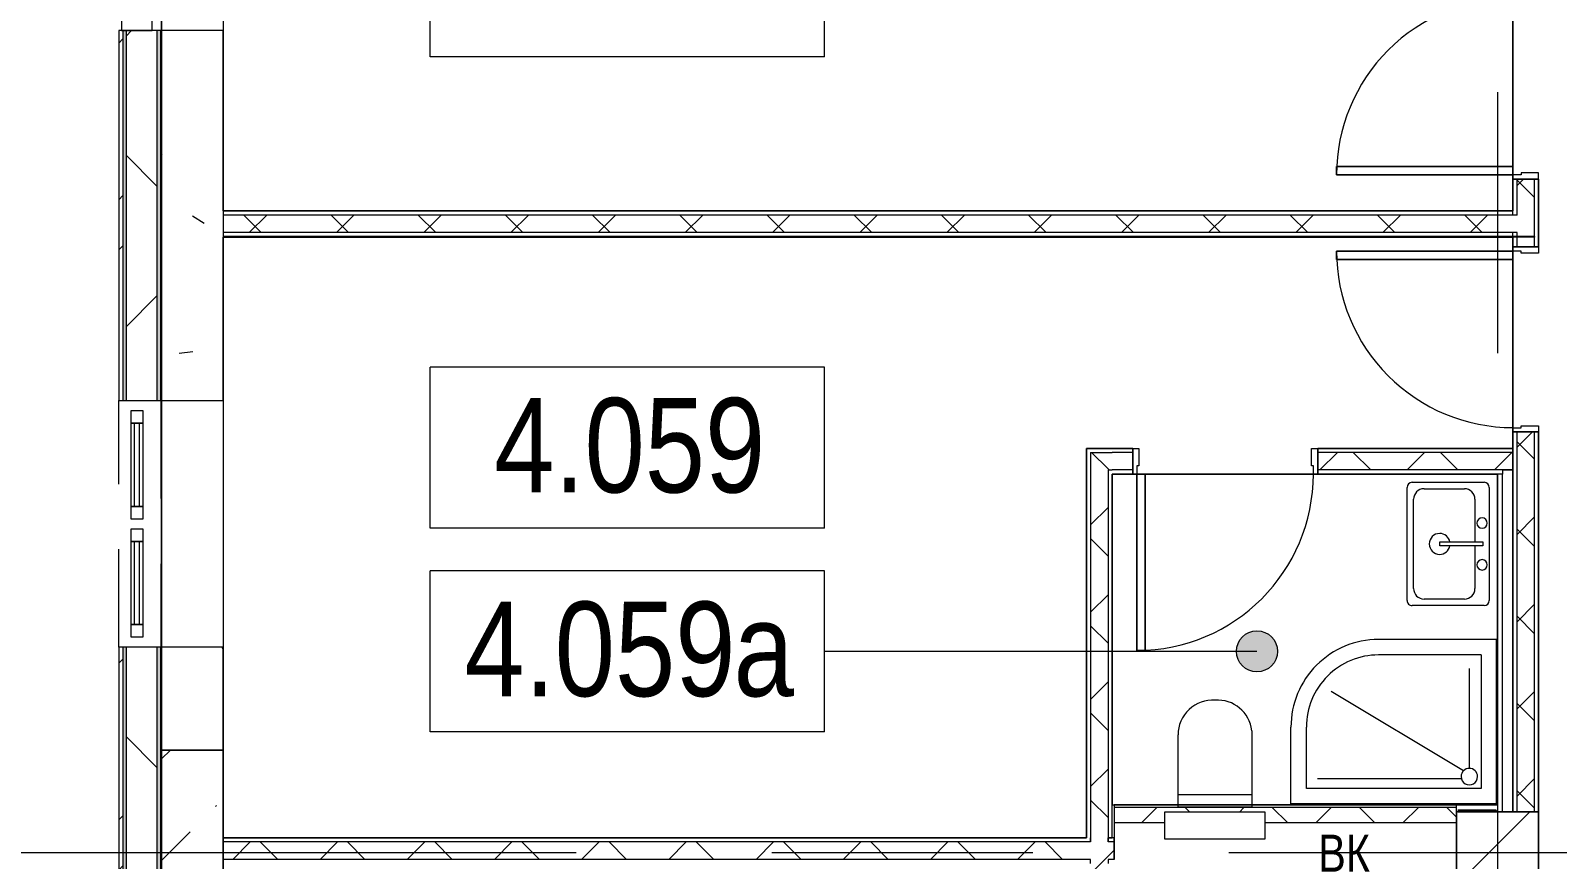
# Model space of a CAD drawing. Header units: millimetres. Extents: x 48966 to 294585, y -43515 to 30344.
# Drawn here: x 56394 to 63823, y -3715 to 317 of the extents above; entities that cross this region are included whole.
import ezdxf

# ---------------------------------------------------------------- set-up
doc = ezdxf.new("R2010")
doc.units = ezdxf.units.MM
doc.linetypes.add('Осевые', pattern=[6350, 1270, -952.5, 3175, -952.5])
doc.linetypes.add('Сверху', pattern=[793.75, 476.25, -317.5])
for name, color, linetype, lineweight in [('Двери', 7, 'Continuous', 9), ('Импосты витража', 7, 'Continuous', 9), ('Импосты витража-1', 7, 'Continuous', 18), ('Каркас_Импост', 7, 'Continuous', 9), ('Марки помещений', 7, 'Continuous', 9), ('Обобщенные модели', 7, 'Continuous', 9), ('Обобщенные модели-1', 7, 'Continuous', 18), ('Общие ребра', 7, 'Continuous', 9), ('Окна', 7, 'Continuous', 9), ('Окна-1', 7, 'Сверху', 9), ('Окна-2', 7, 'Continuous', 18), ('Оси-2', 7, 'Осевые', 9), ('Панель', 7, 'Continuous', 9), ('Перекрытия', 7, 'Continuous', 9), ('Сантехнические приборы', 7, 'Continuous', 9), ('Стены', 7, 'Continuous', 9), ('Стены-1', 7, 'Continuous', 18), ('Типовые аннотации', 7, 'Continuous', 9), ('Штриховка разреза-1', 7, 'Continuous', 9)]:
    doc.layers.add(name, color=color, linetype=linetype, lineweight=lineweight)
doc.styles.add('Arial', font='Arial.ttf', dxfattribs={"width": 0.8, "height": 180})
doc.styles.add('Arial Narrow_1', font='Arial Narrow.ttf', dxfattribs={"height": 460})
pattern_1 = [(45, (0, 0), (-493.914, 493.914), []), (45, (493.9, 0), (-493.914, 493.914), [873.125, -174.625, 6.706, -167.919])]
pattern_2 = [(45, (0, 0), (-212.132, 212.132), []), (135, (0, 0), (-212.132, -212.132), [])]
pattern_3 = [(0, (0, 0), (812.8, 203.2), [67.056, -542.544, 67.056, -542.544, -3251.2]), (0, (0, 0), (812.8, 203.2), [-1219.2, 67.056, -1152.144, 67.056, -542.544, -1422.4]), (0, (0, 0), (812.8, 203.2), [-3048, 67.056, -339.344, 67.056, -948.944]), (120, (304.8, 101.6), (-582.37636, 602.30545), [67.056, -542.544, 67.056, -542.544, -3251.2]), (120, (304.8, 101.6), (-582.37636, 602.30545), [-1219.2, 67.056, -1152.144, 67.056, -542.544, -1422.4]), (120, (304.8, 101.6), (-582.37636, 602.30545), [-3048, 67.056, -339.344, 67.056, -948.944]), (240, (406.4, 508), (-230.42364, -805.50545), [67.056, -542.544, 67.056, -542.544, -3251.2]), (240, (406.4, 508), (-230.42364, -805.50545), [-1219.2, 67.056, -1152.144, 67.056, -542.544, -1422.4]), (240, (406.4, 508), (-230.42364, -805.50545), [-3048, 67.056, -339.344, 67.056, -948.944])]
pattern_4 = [(50, (0, 0), (1457.472, -127.512), [152.4, -1676.4]), (355, (0, 0), (-281.942, 1528.454), [121.92, -1341.12]), (100.451, (121.5, -10.6), (1175.54, 1400.933), [129.52, -1424.72]), (46.184, (0, 406.4), (2168.63, -336.34), [228.6, -2514.6]), (96.636, (180.7, 378.4), (1899.22, 1979.42), [194.28, -2137.08]), (351.184, (0, 406.4), (1899.24, 1979.4), [182.88, -2011.68]), (21, (203.2, 304.8), (1212.915, -818.121), [152.4, -1676.4]), (326, (203.2, 304.8), (494.417, 1473.504), [121.92, -1341.12]), (71.451, (304.3, 236.6), (1707.337, 655.37), [129.52, -1424.72]), (37.5, (0, 0), (24.7094, 676.4402), [67.056, -1257.808, 67.056, -1294.384, -1346.2]), (37.5, (0, 0), (24.7094, 676.4402), [-2686.304, 67.056, -1279.144]), (7.5, (0, 0), (534.558, 801.444), [67.056, -709.168, 67.056, -1227.328, -513.08]), (7.5, (0, 0), (534.558, 801.444), [-2070.608, 67.056, -446.024]), (327.5, (-453.14, 0), (1084.7275, -45.831), [67.056, -440.944, 67.056, -1517.904, -2103.12]), (327.5, (-453.14, 0), (1084.7275, -45.831), [-2092.96, 67.056, -2036.064]), (317.5, (-656.3, 0), (1185.035, 203.414), [67.056, -593.344, 67.056, -985.52, -1493.52]), (317.5, (-656.3, 0), (1185.035, 203.414), [-1712.976, 67.056, -1426.464])]

# ---------------------------------------------------------------- blocks, each defined once
blk = doc.blocks.new('Обобщенные модели 12 - Обобщенные модели 12-1067619-План 4-го этажа на отм_ _8_400')
at = {"layer": 'Обобщенные модели'}
h = blk.add_hatch(dxfattribs=at)
h.set_pattern_fill('FP_7', color=256, style=0, pattern_type=2)
h.set_pattern_definition(pattern_1)
h.paths.add_polyline_path([(63731.6, -3882.9), (63731.6, -3482.9), (63331.6, -3482.9), (63331.6, -3882.9), (63666.2, -3882.9)], flags=0)
at = {"layer": 'Обобщенные модели-1'}
for p, q in [((63731.6, -3482.9), (63331.6, -3482.9)), ((63331.6, -3482.9), (63331.6, -3882.9)), ((63731.6, -3882.9), (63731.6, -3482.9))]:
    blk.add_line(p, q, dxfattribs=at)
blk = doc.blocks.new('Дверь - Однопольная - ДВ11__21х9-6240639-План 4-го этажа на отм_ _8_400')
at = {"layer": 'Двери'}
for p, q in [((-429, -62.5), (-389, -62.5)), ((-429, -920.5), (-429, -62.5)), ((-389, -62.5), (-389, -920.5)), ((-389, -920.5), (-429, -920.5))]:
    blk.add_line(p, q, dxfattribs=at)
blk.add_arc((-429, -62.5), 858, 270, 0, dxfattribs=at)
at = {"layer": 'Каркас_Импост'}
for p, q in [((-450, 62.5), (-420, 62.5)), ((-450, -62.5), (-450, 62.5)), ((-420, 62.5), (-420, -22.5)), ((420, 62.5), (450, 62.5)), ((420, -22.5), (420, 62.5)), ((450, 62.5), (450, -62.5)), ((-430, -62.5), (-450, -62.5)), ((-430, -22.5), (-430, -62.5)), ((-420, -22.5), (-430, -22.5)), ((430, -22.5), (420, -22.5)), ((430, -62.5), (430, -22.5)), ((450, -62.5), (430, -62.5))]:
    blk.add_line(p, q, dxfattribs=at)
at = {"layer": 'Панель'}
for p, q in [((-389, -62.5), (-429, -62.5)), ((-429, -62.5), (-429, -920.5)), ((-389, -920.5), (-389, -62.5)), ((-429, -920.5), (-389, -920.5))]:
    blk.add_line(p, q, dxfattribs=at)
blk = doc.blocks.new('Дверь - Однопольная - ДВ17_21х9-7256458-План 4-го этажа на отм_ _8_400')
at = {"layer": 'Двери'}
for p, q in [((-389, 920.5), (-429, 920.5)), ((-429, 920.5), (-429, 62.5)), ((-389, 62.5), (-389, 920.5)), ((-429, 62.5), (-389, 62.5))]:
    blk.add_line(p, q, dxfattribs=at)
blk.add_arc((-429, 62.5), 858, 360, 90, dxfattribs=at)
at = {"layer": 'Каркас_Импост'}
for p, q in [((-430, 62.5), (-450, 62.5)), ((-450, 62.5), (-450, -62.5)), ((-430, 22.5), (-430, 62.5)), ((-420, 22.5), (-430, 22.5)), ((-420, -62.5), (-420, 22.5)), ((430, 22.5), (420, 22.5)), ((420, 22.5), (420, -62.5)), ((450, 62.5), (430, 62.5)), ((430, 62.5), (430, 22.5)), ((450, -62.5), (450, 62.5)), ((-450, -62.5), (-420, -62.5)), ((420, -62.5), (450, -62.5))]:
    blk.add_line(p, q, dxfattribs=at)
at = {"layer": 'Панель'}
for p, q in [((-429, 920.5), (-389, 920.5)), ((-429, 62.5), (-429, 920.5)), ((-389, 920.5), (-389, 62.5)), ((-389, 62.5), (-429, 62.5))]:
    blk.add_line(p, q, dxfattribs=at)
blk = doc.blocks.new('Дверь - Однопольная - ДВ17__21х9-7256455-План 4-го этажа на отм_ _8_400')
at = {"layer": 'Двери'}
for p, q in [((-429, -62.5), (-389, -62.5)), ((-429, -920.5), (-429, -62.5)), ((-389, -62.5), (-389, -920.5)), ((-389, -920.5), (-429, -920.5))]:
    blk.add_line(p, q, dxfattribs=at)
blk.add_arc((-429, -62.5), 858, 270, 0, dxfattribs=at)
at = {"layer": 'Каркас_Импост'}
for p, q in [((-450, 62.5), (-420, 62.5)), ((-450, -62.5), (-450, 62.5)), ((-420, 62.5), (-420, -22.5)), ((420, 62.5), (450, 62.5)), ((420, -22.5), (420, 62.5)), ((450, 62.5), (450, -62.5)), ((-430, -62.5), (-450, -62.5)), ((-430, -22.5), (-430, -62.5)), ((-420, -22.5), (-430, -22.5)), ((430, -22.5), (420, -22.5)), ((430, -62.5), (430, -22.5)), ((450, -62.5), (430, -62.5))]:
    blk.add_line(p, q, dxfattribs=at)
at = {"layer": 'Панель'}
for p, q in [((-389, -62.5), (-429, -62.5)), ((-429, -62.5), (-429, -920.5)), ((-389, -920.5), (-389, -62.5)), ((-429, -920.5), (-389, -920.5))]:
    blk.add_line(p, q, dxfattribs=at)
blk = doc.blocks.new('Обобщенные модели 38 - Обобщенные модели 38-1301759-План 4-го этажа на отм_ _8_400')
at = {"layer": 'Обобщенные модели'}
h = blk.add_hatch(dxfattribs=at)
h.set_pattern_fill('FP_7', color=256, style=0, pattern_type=2)
h.set_pattern_definition(pattern_1)
h.paths.add_polyline_path([(57331.6, -4182.9), (57331.6, -3182.9), (57031.6, -3182.9), (57031.6, -4182.9)], flags=0)
at = {"layer": 'Обобщенные модели-1'}
for p, q in [((57331.6, -3182.9), (57031.6, -3182.9)), ((57031.6, -3182.9), (57031.6, -4182.9)), ((57331.6, -4182.9), (57331.6, -3182.9))]:
    blk.add_line(p, q, dxfattribs=at)
blk = doc.blocks.new('M_Окно-Квадратный проем - 1200 x 11450 mm-V1-План 4-го этажа на отм_ _8_400')
at = {"layer": 'Окна'}
for p, q in [((-608.2, -102.5), (-608.2, 102.5)), ((591.8, 102.5), (591.8, -102.5))]:
    blk.add_line(p, q, dxfattribs=at)
at = {"layer": 'Окна-1'}
for p, q in [((-608.2, 102.5), (591.8, 102.5)), ((591.8, -102.5), (-608.2, -102.5))]:
    blk.add_line(p, q, dxfattribs=at)
blk = doc.blocks.new('Прямоугольный импост - Прямоугольный импост 1-2125254-План 4-го этажа на отм_ _8_400')
at = {"layer": 'Импосты витража-1'}
for p, q in [((-50, 75), (0, 75)), ((-50, -75), (-50, 75)), ((0, 75), (0, -75)), ((0, -75), (-50, -75))]:
    blk.add_line(p, q, dxfattribs=at)
blk = doc.blocks.new('Панель окно - Верхнее левое-8278212-План 4-го этажа на отм_ _8_400')
at = {"layer": 'Окна'}
for p, q in [((202.5, 30), (-202.5, 30)), ((-202.5, 30), (-202.5, -30)), ((202.5, -30), (202.5, 30)), ((-202.5, -30), (202.5, -30))]:
    blk.add_line(p, q, dxfattribs=at)
at = {"layer": 'Окна-2'}
for p, q in [((-202.5, 30), (-262.5, 30)), ((-262.5, 30), (-262.5, -30)), ((-202.5, -30), (-202.5, 30)), ((202.5, 12.5), (-202.5, 12.5)), ((-202.5, 12.5), (-202.5, -12.5)), ((202.5, 30), (202.5, -30)), ((262.5, 30), (202.5, 30)), ((202.5, -12.5), (202.5, 12.5)), ((262.5, -30), (262.5, 30)), ((-262.5, -30), (-202.5, -30)), ((-202.5, -12.5), (202.5, -12.5)), ((202.5, -30), (262.5, -30))]:
    blk.add_line(p, q, dxfattribs=at)
blk = doc.blocks.new('Панель окно - Верхнее правое-8278211-План 4-го этажа на отм_ _8_400')
at = {"layer": 'Окна'}
for p, q in [((202.5, 30), (-202.5, 30)), ((-202.5, 30), (-202.5, -30)), ((202.5, -30), (202.5, 30)), ((-202.5, -30), (202.5, -30))]:
    blk.add_line(p, q, dxfattribs=at)
at = {"layer": 'Окна-2'}
for p, q in [((-202.5, 30), (-262.5, 30)), ((-262.5, 30), (-262.5, -30)), ((-202.5, -30), (-202.5, 30)), ((202.5, 12.5), (-202.5, 12.5)), ((-202.5, 12.5), (-202.5, -12.5)), ((202.5, 30), (202.5, -30)), ((262.5, 30), (202.5, 30)), ((202.5, -12.5), (202.5, 12.5)), ((262.5, -30), (262.5, 30)), ((-262.5, -30), (-202.5, -30)), ((-202.5, -12.5), (202.5, -12.5)), ((202.5, -30), (262.5, -30))]:
    blk.add_line(p, q, dxfattribs=at)
blk = doc.blocks.new('Унитаз_встраиваемый - Обычный _ Vitra 748-4800 _каркасные_-5137914-План 4-го этажа на отм_ _8_400')
at = {"layer": 'Сантехнические приборы'}
for p, q in [((245, 155), (-245, 155)), ((-245, 155), (-245, 25)), ((245, 25), (245, 155)), ((-245, 25), (245, 25)), ((-180, -371.5), (-180, 0)), ((-180, 0), (179.4, 0)), ((179.4, 0), (179.4, -351)), ((-180, -60), (179.4, -60))]:
    blk.add_line(p, q, dxfattribs=at)
for centre, start, end in [((9.9, -351), 266.33454, 0), ((-11.8, -351), 186.94025, 273.66546)]:
    blk.add_arc(centre, 169.5, start, end, dxfattribs=at)
blk = doc.blocks.new('Раковина-Одиночная-2D - 600 x 400 мм-V17-План 4-го этажа на отм_ _8_400')
at = {"layer": 'Сантехнические приборы'}
for p, q in [((131.8, -37.5), (691.8, -37.5)), ((31.7, -452.1), (31.7, -102.9)), ((31.7, -452.1), (31.7, -102.9)), ((57.1, -77.5), (606.3, -77.5)), ((57.1, -77.5), (606.3, -77.5)), ((114.2, -147.4), (322.2, -147.4)), ((322.2, -109.3), (341.2, -109.3)), ((322.2, -318.8), (322.2, -109.3)), ((341.2, -109.3), (341.2, -318.8)), ((341.2, -147.4), (549.1, -147.4)), ((631.7, -102.9), (631.7, -452.1)), ((631.7, -102.9), (631.7, -452.1)), ((63.4, -395), (63.4, -198.2)), ((599.9, -198.2), (599.9, -395)), ((341.2, -318.8), (322.2, -318.8)), ((606.3, -477.5), (57.1, -477.5)), ((606.3, -477.5), (57.1, -477.5)), ((549.1, -445.8), (114.2, -445.8))]:
    blk.add_line(p, q, dxfattribs=at)
for centre, radius, start, end in [((57.1, -102.9), 25.4, 90, 180), ((57.1, -102.9), 25.4, 90, 180), ((114.2, -198.2), 50.8, 90, 180), ((230.1, -112.5), 25.4, 0, 180), ((230.1, -112.5), 25.4, 180, 0), ((433.3, -112.5), 25.4, 0, 180), ((433.3, -112.5), 25.4, 180, 0), ((549.1, -198.2), 50.8, 360, 90), ((606.3, -102.9), 25.4, 0, 90), ((606.3, -102.9), 25.4, 0, 90), ((331.7, -318.8), 50.8, 100.80692, 180), ((331.7, -318.8), 50.8, 360, 79.19308), ((331.7, -318.8), 50.8, 180, 270), ((331.7, -318.8), 50.8, 270.00222, 0), ((114.2, -395), 50.8, 180, 270), ((549.1, -395), 50.8, 270, 0), ((57.1, -452.1), 25.4, 180, 270), ((57.1, -452.1), 25.4, 180, 270), ((606.3, -452.1), 25.4, 270, 0), ((606.3, -452.1), 25.4, 270, 0)]:
    blk.add_arc(centre, radius, start, end, dxfattribs=at)
blk = doc.blocks.new('Душевая кабинка-2D_угловая800Х1000 - Душевая кабинка 800х1000-5255366-План 4-го этажа на отм_ _8_400')
at = {"layer": 'Сантехнические приборы'}
for p, q in [((0, 900), (1000, 900)), ((0, 900), (0, 100)), ((0, 900), (1000, 900)), ((0, 900), (1000, 900)), ((1000, 900), (1000, 525.8)), ((1000, 900), (1000, 579.2)), ((75, 175), (75, 825)), ((75, 825), (925, 825)), ((925, 825), (925, 525.8)), ((871, 775.8), (171, 775.8)), ((132.1, 726.7), (132.1, 241.7)), ((161, 739), (804.7, 352.3)), ((75, 175), (574.2, 175)), ((0, 100), (574.2, 100))]:
    blk.add_line(p, q, dxfattribs=at)
for centre, radius, start, end in [((132.1, 766.7), 40, 360, 180), ((132.1, 766.7), 40, 180, 360), ((574.2, 525.8), 425.8, 270, 0), ((574.2, 525.8), 350.8, 270, 0), ((574.2, 525.8), 425.8, 270, 0)]:
    blk.add_arc(centre, radius, start, end, dxfattribs=at)
blk = doc.blocks.new('Марка помещения_Р - Марка помещения-4575829-План 4-го этажа на отм_ _8_400')
at = {"layer": 'Марки помещений'}
for p, q in [((-4.79375, -1.95625), (-4.79375, 1.95625)), ((4.79375, 1.95625), (-4.79375, 1.95625)), ((4.79375, -1.95625), (4.79375, 1.95625)), ((4.79375, -1.95625), (-4.79375, -1.95625))]:
    blk.add_line(p, q, dxfattribs=at)

msp = doc.modelspace()

# ---------------------------------------------------------------- hatches: boundary and pattern name
at = {"layer": 'Марки помещений'}
h = msp.add_hatch(color=256, dxfattribs=at)
edge = h.paths.add_edge_path(flags=0)
edge.add_arc((62361.3, -2703.1), 100, 0, 360)
at = {"layer": 'Штриховка разреза-1'}
h = msp.add_hatch(dxfattribs=at)
h.set_pattern_fill('FP_2', color=256, style=0, pattern_type=2)
h.set_pattern_definition([(45, (0, 0), (-502.894, 502.894), []), (45, (0, 762), (-502.894, 502.894), [])])
h.paths.add_polyline_path([(56824.1, -21673.3), (56844.1, -21672.9), (56844.1, -20232.9), (56824.1, -20232.9), (56824.1, -20714.6)], flags=0)
h.paths.add_polyline_path([(56844.1, -19932.9), (56844.1, -19082.9), (56824.1, -19082.9), (56824.1, -19932.9)], flags=0)
h.paths.add_polyline_path([(56824.1, -17882.9), (56844.1, -17882.9), (56844.1, -14684.1), (56824.1, -14684.1), (56824.1, -16221.4)], flags=0)
h.paths.add_polyline_path([(56844.1, -13484.1), (56844.1, -11682.9), (56824.1, -11682.9), (56824.1, -13484.1)], flags=0)
h.paths.add_polyline_path([(56844.1, -10482.9), (56844.1, -8682.9), (56824.1, -8682.9), (56824.1, -10482.9)], flags=0)
h.paths.add_polyline_path([(56824.1, -7482.9), (56844.1, -7482.9), (56844.1, -5682.9), (56824.1, -5682.9), (56824.1, -7235.2)], flags=0)
h.paths.add_polyline_path([(56824.1, -4482.9), (56844.1, -4482.9), (56844.1, -2682.9), (56824.1, -2682.9), (56824.1, -2742)], flags=0)
h.paths.add_polyline_path([(56824.1, -1482.9), (56844.1, -1482.9), (56844.1, 317.1), (56824.1, 317.1), (56824.1, -495.5)], flags=0)
h.paths.add_polyline_path([(56844.1, 1517.1), (56844.1, 3317.1), (56824.1, 3317.1), (56824.1, 1517.1)], flags=0)
h.paths.add_polyline_path([(56844.1, 4517.1), (56844.1, 6317.1), (56824.1, 6317.1), (56824.1, 4517.1)], flags=0)
h.paths.add_polyline_path([(56824.1, 7517.1), (56844.1, 7517.1), (56844.1, 9217.1), (56824.1, 9217.1), (56824.1, 8490.8)], flags=0)
h.paths.add_polyline_path([(56844.1, 10417.1), (56844.1, 14017.1), (56824.1, 14017.1), (56824.1, 10417.1)], flags=0)
h.paths.add_polyline_path([(56844.1, 15217.1), (56844.1, 17817.1), (56824.1, 17817.1), (56824.1, 15217.1)], flags=0)
h.paths.add_polyline_path([(56824.1, 19017.1), (56844.1, 19017.1), (56844.1, 20883), (56824.1, 20883), (56824.1, 19723.6)], flags=0)
h = msp.add_hatch(dxfattribs=at)
h.set_pattern_fill('FP_1', color=256, style=0, pattern_type=2)
h.set_pattern_definition(pattern_3)
h.paths.add_polyline_path([(56844.1, -21672.9), (56859.1, -21672.7), (56859.1, -20232.9), (56844.1, -20232.9), (56844.1, -20714.6)], flags=0)
h.paths.add_polyline_path([(56844.1, -19932.9), (56859.1, -19932.9), (56859.1, -19082.9), (56844.1, -19082.9), (56844.1, -19591.3)], flags=0)
h.paths.add_polyline_path([(56844.1, -17882.9), (56859.1, -17882.9), (56859.1, -14684.1), (56844.1, -14684.1), (56844.1, -16221.4)], flags=0)
h.paths.add_polyline_path([(56844.1, -13484.1), (56859.1, -13484.1), (56859.1, -11682.9), (56844.1, -11682.9), (56844.1, -11728.3)], flags=0)
h.paths.add_polyline_path([(56844.1, -10482.9), (56859.1, -10482.9), (56859.1, -8682.9), (56844.1, -8682.9), (56844.1, -9481.7)], flags=0)
h.paths.add_polyline_path([(56859.1, -7482.9), (56859.1, -5682.9), (56844.1, -5682.9), (56844.1, -7482.9)], flags=0)
h.paths.add_polyline_path([(56859.1, -4482.9), (56859.1, -2682.9), (56844.1, -2682.9), (56844.1, -4482.9)], flags=0)
h.paths.add_polyline_path([(56859.1, -1482.9), (56859.1, 317.1), (56844.1, 317.1), (56844.1, -1482.9)], flags=0)
h.paths.add_polyline_path([(56859.1, 1517.1), (56859.1, 3317.1), (56844.1, 3317.1), (56844.1, 1517.1)], flags=0)
h.paths.add_polyline_path([(56859.1, 4517.1), (56859.1, 6317.1), (56844.1, 6317.1), (56844.1, 4517.1)], flags=0)
h.paths.add_polyline_path([(56859.1, 7517.1), (56859.1, 9217.1), (56844.1, 9217.1), (56844.1, 7517.1)], flags=0)
h.paths.add_polyline_path([(56859.1, 10417.1), (56859.1, 14017.1), (56844.1, 14017.1), (56844.1, 10417.1)], flags=0)
h.paths.add_polyline_path([(56844.1, 15217.1), (56859.1, 15217.1), (56859.1, 17817.1), (56844.1, 17817.1), (56844.1, 15230.5)], flags=0)
h.paths.add_polyline_path([(56844.1, 19017.1), (56859.1, 19017.1), (56859.1, 20883), (56844.1, 20883), (56844.1, 19723.6)], flags=0)
h = msp.add_hatch(dxfattribs=at)
h.set_pattern_fill('FP_3', color=256, style=0, pattern_type=2)
h.set_pattern_definition([(45, (0, 0), (-707.107, 707.107), []), (135, (0, 0), (-707.107, -707.107), [])])
h.paths.add_polyline_path([(56859.1, -21672.7), (56986.9, -21670.6), (57009.1, -21667.2), (57009.1, -20232.9), (56859.1, -20232.9), (56859.1, -20714.6)], flags=0)
h.paths.add_polyline_path([(57009.1, -19932.9), (57009.1, -19082.9), (56859.1, -19082.9), (56859.1, -19932.9)], flags=0)
h.paths.add_polyline_path([(57009.1, -17882.9), (57009.1, -14684.1), (56859.1, -14684.1), (56859.1, -17882.9)], flags=0)
h.paths.add_polyline_path([(57009.1, -13484.1), (57009.1, -11682.9), (56859.1, -11682.9), (56859.1, -13484.1)], flags=0)
h.paths.add_polyline_path([(57009.1, -10482.9), (57009.1, -8682.9), (56859.1, -8682.9), (56859.1, -10482.9)], flags=0)
h.paths.add_polyline_path([(56859.1, -7482.9), (57009.1, -7482.9), (57009.1, -5682.9), (56859.1, -5682.9), (56859.1, -7235.2)], flags=0)
h.paths.add_polyline_path([(57009.1, -4482.9), (57009.1, -2682.9), (56859.1, -2682.9), (56859.1, -4482.9)], flags=0)
h.paths.add_polyline_path([(56859.1, -1482.9), (57009.1, -1482.9), (57009.1, 317.1), (56859.1, 317.1), (56859.1, -495.5)], flags=0)
h.paths.add_polyline_path([(57009.1, 1517.1), (57009.1, 3317.1), (56859.1, 3317.1), (56859.1, 1517.1)], flags=0)
h.paths.add_polyline_path([(56859.1, 4517.1), (57009.1, 4517.1), (57009.1, 6317.1), (56859.1, 6317.1), (56859.1, 6244.2)], flags=0)
h.paths.add_polyline_path([(56859.1, 7517.1), (57009.1, 7517.1), (57009.1, 9217.1), (56859.1, 9217.1), (56859.1, 8490.8)], flags=0)
h.paths.add_polyline_path([(56859.1, 10417.1), (57009.1, 10417.1), (57009.1, 14017.1), (56859.1, 14017.1), (56859.1, 10737.4)], flags=0)
h.paths.add_polyline_path([(57009.1, 15217.1), (57009.1, 17817.1), (56859.1, 17817.1), (56859.1, 15217.1)], flags=0)
h.paths.add_polyline_path([(56859.1, 19017.1), (57009.1, 19017.1), (57009.1, 20883), (56859.1, 20883), (56859.1, 19723.6)], flags=0)
h = msp.add_hatch(dxfattribs=at)
h.set_pattern_fill('FP_1', color=256, style=0, pattern_type=2)
h.set_pattern_definition(pattern_3)
h.paths.add_polyline_path([(57009.1, -21667.2), (57029.1, -21665.6), (57029.1, -20232.9), (57009.1, -20232.9), (57009.1, -20714.6)], flags=0)
h.paths.add_polyline_path([(57009.1, -19932.9), (57029.1, -19932.9), (57029.1, -19082.9), (57009.1, -19082.9), (57009.1, -19591.3)], flags=0)
h.paths.add_polyline_path([(57029.1, -17882.9), (57029.1, -14684.1), (57009.1, -14684.1), (57009.1, -17882.9)], flags=0)
h.paths.add_polyline_path([(57029.1, -13484.1), (57029.1, -11682.9), (57009.1, -11682.9), (57009.1, -13484.1)], flags=0)
h.paths.add_polyline_path([(57009.1, -10482.9), (57029.1, -10482.9), (57029.1, -8682.9), (57009.1, -8682.9), (57009.1, -9481.7)], flags=0)
h.paths.add_polyline_path([(57029.1, -7482.9), (57029.1, -5682.9), (57009.1, -5682.9), (57009.1, -7482.9)], flags=0)
h.paths.add_polyline_path([(57029.1, -4482.9), (57029.1, -2682.9), (57009.1, -2682.9), (57009.1, -4482.9)], flags=0)
h.paths.add_polyline_path([(57029.1, -1482.9), (57029.1, 317.1), (57009.1, 317.1), (57009.1, -1482.9)], flags=0)
h.paths.add_polyline_path([(57029.1, 1517.1), (57029.1, 3317.1), (57009.1, 3317.1), (57009.1, 1517.1)], flags=0)
h.paths.add_polyline_path([(57029.1, 4517.1), (57029.1, 6317.1), (57009.1, 6317.1), (57009.1, 4517.1)], flags=0)
h.paths.add_polyline_path([(57029.1, 7517.1), (57029.1, 9217.1), (57009.1, 9217.1), (57009.1, 7517.1)], flags=0)
h.paths.add_polyline_path([(57029.1, 10417.1), (57029.1, 14017.1), (57009.1, 14017.1), (57009.1, 10417.1)], flags=0)
h.paths.add_polyline_path([(57009.1, 15217.1), (57029.1, 15217.1), (57029.1, 17817.1), (57009.1, 17817.1), (57009.1, 15230.5)], flags=0)
h.paths.add_polyline_path([(57029.1, 19017.1), (57029.1, 20883), (57009.1, 20883), (57009.1, 19017.1)], flags=0)
h = msp.add_hatch(dxfattribs=at)
h.set_pattern_fill('FP_5', color=256, style=0, pattern_type=2)
h.set_pattern_definition(pattern_2)
h.paths.add_polyline_path([(63666.2, -3482.9), (63711.6, -3482.9), (63711.6, -1635.4), (63626.6, -1635.4), (63626.6, -3482.9)], flags=0)
h.paths.add_polyline_path([(63711.6, -735.4), (63711.6, -687.4), (63626.6, -687.4), (63626.6, -735.4), (63666.2, -735.4)], flags=0)
h.paths.add_polyline_path([(63711.6, -685.4), (63711.6, -405.4), (63626.6, -405.4), (63626.6, -685.4), (63666.2, -685.4)], flags=0)
h.paths.add_polyline_path([(63626.6, 494.6), (63711.6, 494.6), (63711.6, 2217.1), (63626.6, 2217.1), (63626.6, 627.8)], flags=0)
h = msp.add_hatch(dxfattribs=at)
h.set_pattern_fill('FP_8', color=256, style=0, pattern_type=2)
h.set_pattern_definition(pattern_4)
h.paths.add_polyline_path([(57331.6, -1482.9), (57331.6, 317.1), (57031.6, 317.1), (57031.6, -1482.9)], flags=0)
h = msp.add_hatch(dxfattribs=at)
h.set_pattern_fill('FP_5', color=256, style=0, pattern_type=2)
h.set_pattern_definition(pattern_2)
h.paths.add_polyline_path([(63626.6, -665.4), (63626.6, -580.4), (57331.6, -580.4), (57331.6, -665.4), (63606.6, -665.4)], flags=0)
h = msp.add_hatch(dxfattribs=at)
h.set_pattern_fill('FP_5', color=256, style=0, pattern_type=2)
h.set_pattern_definition(pattern_2)
h.paths.add_polyline_path([(61551.6, -5610.4), (61636.6, -5610.4), (61636.6, -3715.4), (61551.6, -3715.4), (61551.6, -4988.6)], flags=0)
h.paths.add_polyline_path([(61636.6, -3630.4), (61636.6, -1735.4), (61551.6, -1735.4), (61551.6, -3630.4)], flags=0)
h = msp.add_hatch(dxfattribs=at)
h.set_pattern_fill('FP_5', color=256, style=0, pattern_type=2)
h.set_pattern_definition(pattern_2)
h.paths.add_polyline_path([(63556.6, -1820.4), (63606.6, -1820.4), (63606.6, -1735.4), (62656.6, -1735.4), (62656.6, -1820.4), (62855.9, -1820.4)], flags=0)
h.paths.add_polyline_path([(61656.6, -1820.4), (61756.6, -1820.4), (61756.6, -1735.4), (61636.6, -1735.4), (61636.6, -1820.4)], flags=0)
h = msp.add_hatch(dxfattribs=at)
h.set_pattern_fill('FP_8', color=256, style=0, pattern_type=2)
h.set_pattern_definition(pattern_4)
h.paths.add_polyline_path([(57331.6, -3182.9), (57331.6, -2682.9), (57031.6, -2682.9), (57031.6, -3182.9)], flags=0)
h = msp.add_hatch(dxfattribs=at)
h.set_pattern_fill('FP_5', color=256, style=0, pattern_type=2)
h.set_pattern_definition(pattern_2)
h.paths.add_polyline_path([(63331.6, -3537.9), (63331.6, -3462.9), (61666.6, -3462.9), (61666.6, -3537.9), (61911.6, -3537.9), (61911.6, -3485.4), (62401.6, -3485.4), (62401.6, -3537.9), (63261.1, -3537.9)], flags=0)
h = msp.add_hatch(dxfattribs=at)
h.set_pattern_fill('FP_5', color=256, style=0, pattern_type=2)
h.set_pattern_definition(pattern_2)
h.paths.add_polyline_path([(61666.6, -3715.4), (61666.6, -3630.4), (57331.6, -3630.4), (57331.6, -3715.4), (61640.6, -3715.4)], flags=0)

# ---------------------------------------------------------------- linework, layer by layer
at = {"layer": 'Марки помещений'}
msp.add_line((62361.3, -2703.1), (60256.9, -2703.1), dxfattribs=at)
msp.add_circle((62361.3, -2703.1), 100, dxfattribs=at)
at = {"layer": 'Общие ребра'}
for p, q in [((56844.1, 317.1), (56844.1, -1482.9)), ((56859.1, 317.1), (56859.1, -1482.9)), ((57009.1, 317.1), (57009.1, -1482.9)), ((63606.6, -405.4), (63606.6, -558.4)), ((63626.6, -580.4), (63626.6, -405.4)), ((63711.6, -685.4), (63711.6, -405.4)), ((63731.6, -735.4), (63731.6, -405.4)), ((57331.6, -560.4), (57331.6, -580.4)), ((63606.6, -580.4), (57331.6, -580.4)), ((57331.6, -580.4), (57331.6, -665.4)), ((63606.6, -580.4), (63606.6, -560.4)), ((63626.6, -580.4), (63606.6, -580.4)), ((63606.6, -665.4), (57331.6, -665.4)), ((57331.6, -665.4), (57331.6, -685.4)), ((63626.6, -665.4), (63606.6, -665.4)), ((63626.6, -685.4), (63626.6, -665.4)), ((57331.6, -685.4), (57331.6, -687.4)), ((57331.6, -1482.9), (57331.6, -687.4)), ((63626.6, -685.4), (63606.6, -685.4)), ((63606.6, -687.4), (63606.6, -735.4)), ((63626.6, -687.4), (63606.6, -687.4)), ((63711.6, -685.4), (63626.6, -685.4)), ((63626.6, -735.4), (63626.6, -687.4)), ((63711.6, -687.4), (63626.6, -687.4)), ((63711.6, -687.4), (63711.6, -685.4)), ((63711.6, -685.4), (63711.6, -687.4)), ((63711.6, -735.4), (63711.6, -687.4)), ((63606.6, -1635.4), (63606.6, -1713.4)), ((63626.6, -3482.9), (63626.6, -1635.4)), ((63711.6, -3482.9), (63711.6, -1635.4)), ((63731.6, -3482.9), (63731.6, -1635.4)), ((61656.6, -1715.4), (61551.6, -1715.4)), ((61551.6, -1735.4), (61551.6, -3610.4)), ((61551.6, -1735.4), (61636.6, -1735.4)), ((61636.6, -1735.4), (61656.6, -1735.4)), ((61756.6, -1715.4), (61656.6, -1715.4)), ((61756.6, -1735.4), (61656.6, -1735.4)), ((63606.6, -1715.4), (62656.6, -1715.4)), ((63606.6, -1735.4), (62656.6, -1735.4)), ((61636.6, -1820.4), (61636.6, -3610.4)), ((61636.6, -1820.4), (61656.6, -1820.4)), ((61756.6, -1820.4), (61656.6, -1820.4)), ((61663.6, -1840.4), (61756.6, -1840.4)), ((63556.6, -1820.4), (62656.6, -1820.4)), ((62656.6, -1840.4), (63524.6, -1840.4)), ((63556.6, -1840.4), (63531.6, -1840.4)), ((63606.6, -1820.4), (63556.6, -1820.4)), ((63556.6, -1820.4), (63606.6, -1820.4)), ((63556.6, -1820.4), (63556.6, -1840.4)), ((63556.6, -3482.9), (63556.6, -1840.4)), ((56844.1, -2682.9), (56844.1, -4482.9)), ((56859.1, -2682.9), (56859.1, -4482.9)), ((57009.1, -2682.9), (57009.1, -4482.9)), ((63331.6, -3462.9), (61666.6, -3462.9)), ((63529.6, -3480.9), (63338.6, -3480.9)), ((63531.6, -3480.9), (63529.6, -3480.9)), ((61911.6, -3537.9), (61666.6, -3537.9)), ((63331.6, -3537.9), (62401.6, -3537.9)), ((61551.6, -3630.4), (57331.6, -3630.4)), ((61551.6, -3630.4), (61551.6, -3610.4)), ((61551.6, -3610.4), (61551.6, -3630.4)), ((61636.6, -3610.4), (61636.6, -3630.4)), ((61656.6, -3610.4), (61636.6, -3610.4)), ((61636.6, -3610.4), (61656.6, -3610.4)), ((61636.6, -3630.4), (61636.6, -3610.4)), ((61666.6, -3630.4), (61636.6, -3630.4)), ((61666.6, -3630.4), (61666.6, -3610.4)), ((61666.6, -3610.4), (61666.6, -3630.4)), ((61666.6, -3715.4), (61666.6, -3630.4)), ((61666.6, -3630.4), (61666.6, -3715.4)), ((61551.6, -3715.4), (57331.6, -3715.4)), ((61551.6, -3735.4), (61551.6, -3715.4)), ((61636.6, -3715.4), (61636.6, -3735.4)), ((61666.6, -3715.4), (61636.6, -3715.4))]:
    msp.add_line(p, q, dxfattribs=at)
at = {"layer": 'Оси-2'}
for p, q in [((57331.6, 25417.1), (57331.6, -41737.8)), ((63531.6, 25417.1), (63531.6, -41737.8)), ((150171.6, -3682.9), (50565.6, -3682.9))]:
    msp.add_line(p, q, dxfattribs=at)
at = {"layer": 'Перекрытия'}
for p, q in [((57031.6, 20922.2), (57031.6, -19932.9)), ((57331.6, 2354.6), (57331.6, -560.4)), ((63606.6, -560.4), (63606.6, 599.6)), ((63606.6, 494.6), (63606.6, -405.4)), ((63606.6, -405.4), (63731.6, -405.4)), ((63731.6, -405.4), (63731.6, -735.4)), ((57331.6, -560.4), (63606.6, -560.4)), ((57331.6, -587.9), (57331.6, -3610.4)), ((63606.6, -1715.4), (63606.6, -665.4)), ((63731.6, -735.4), (63606.6, -735.4)), ((63606.6, -735.4), (63606.6, -1635.4)), ((63606.6, -1635.4), (63731.6, -1635.4)), ((63731.6, -1635.4), (63731.6, -5672.9)), ((61531.6, -3610.4), (61531.6, -1715.4)), ((61531.6, -1715.4), (61756.6, -1715.4)), ((61756.6, -1715.4), (61756.6, -1840.4)), ((62656.6, -1840.4), (62656.6, -1715.4)), ((62656.6, -1715.4), (63606.6, -1715.4)), ((63531.6, -1840.4), (61656.6, -1840.4)), ((61656.6, -1840.4), (61656.6, -3450.4)), ((61756.6, -1840.4), (62656.6, -1840.4)), ((63531.6, -3450.4), (63531.6, -1840.4)), ((61656.6, -3450.4), (63531.6, -3450.4)), ((57331.6, -3610.4), (61531.6, -3610.4))]:
    msp.add_line(p, q, dxfattribs=at)
at = {"layer": 'Стены'}
for p, q in [((57031.6, 317.1), (57031.6, 1517.1)), ((57331.6, 1517.1), (57331.6, 317.1)), ((57331.6, 317.1), (57031.6, 317.1)), ((57031.6, -2682.9), (57031.6, -1482.9)), ((57031.6, -1482.9), (57331.6, -1482.9)), ((57331.6, -1482.9), (57331.6, -2682.9)), ((57331.6, -2682.9), (57031.6, -2682.9))]:
    msp.add_line(p, q, dxfattribs=at)
at = {"layer": 'Стены-1'}
for p, q in [((57029.1, 317.1), (56824.1, 317.1)), ((56824.1, 317.1), (56824.1, -1482.9)), ((57029.1, -1482.9), (57029.1, 317.1)), ((57031.6, 317.1), (57031.6, -1482.9)), ((57331.6, 317.1), (57031.6, 317.1)), ((57331.6, -560.4), (57331.6, 317.1)), ((63731.6, -405.4), (63606.6, -405.4)), ((63606.6, -560.4), (57331.6, -560.4)), ((63606.6, -558.4), (63606.6, -560.4)), ((57331.6, -685.4), (63606.6, -685.4)), ((63606.6, -685.4), (57331.6, -685.4)), ((57333.6, -687.4), (63604.6, -687.4)), ((63606.6, -735.4), (63731.6, -735.4)), ((56824.1, -1482.9), (57029.1, -1482.9)), ((57031.6, -1482.9), (57331.6, -1482.9)), ((63731.6, -1635.4), (63606.6, -1635.4)), ((61551.6, -1715.4), (61531.6, -1715.4)), ((61531.6, -1715.4), (61531.6, -3610.4)), ((61756.6, -1840.4), (61756.6, -1715.4)), ((62656.6, -1715.4), (62656.6, -1840.4)), ((63606.6, -1713.4), (63606.6, -3482.9)), ((63606.6, -1820.4), (63606.6, -1715.4)), ((61656.6, -3610.4), (61656.6, -1840.4)), ((61656.6, -1840.4), (61663.6, -1840.4)), ((63524.6, -1840.4), (63531.6, -1840.4)), ((63531.6, -1840.4), (63531.6, -3482.9)), ((63606.6, -1840.4), (63606.6, -1820.4)), ((63606.6, -3482.9), (63606.6, -1840.4)), ((57029.1, -2682.9), (56824.1, -2682.9)), ((56824.1, -2682.9), (56824.1, -4482.9)), ((57029.1, -4482.9), (57029.1, -2682.9)), ((57031.6, -2682.9), (57031.6, -3182.9)), ((57331.6, -2682.9), (57031.6, -2682.9)), ((57331.6, -3182.9), (57331.6, -2682.9)), ((57031.6, -3182.9), (57331.6, -3182.9)), ((63331.6, -3450.4), (61666.6, -3450.4)), ((61666.6, -3450.4), (61666.6, -3610.4)), ((63331.6, -3895.4), (63331.6, -3450.4)), ((63524.6, -3475.9), (63338.6, -3475.9)), ((63338.6, -3479.4), (63338.6, -3482.9)), ((63338.6, -3482.9), (63531.6, -3482.9)), ((63531.6, -3482.9), (63531.6, -3475.9)), ((63531.6, -3482.9), (63606.6, -3482.9)), ((63606.6, -3482.9), (63731.6, -3482.9)), ((61531.6, -3610.4), (57331.6, -3610.4)), ((57331.6, -3610.4), (57331.6, -3735.4)), ((61666.6, -3610.4), (61656.6, -3610.4))]:
    msp.add_line(p, q, dxfattribs=at)

# ---------------------------------------------------------------- block references
at = {"layer": 'Двери'}
for name, p, rotation in [('Дверь - Однопольная - ДВ17_21х9-7256458-План 4-го этажа на отм_ _8_400', (63669.1, 44.6), 89.99999999999984), ('Дверь - Однопольная - ДВ17__21х9-7256455-План 4-го этажа на отм_ _8_400', (63669.1, -1185.4), 269.9999999999998)]:
    msp.add_blockref(name, p, dxfattribs=dict(at, rotation=rotation))
msp.add_blockref('Дверь - Однопольная - ДВ11__21х9-6240639-План 4-го этажа на отм_ _8_400', (62206.6, -1777.9), dxfattribs=at)
at = {"layer": 'Импосты витража', "extrusion": (0, 0, -1), "rotation": 270}
msp.add_blockref('Прямоугольный импост - Прямоугольный импост 1-2125254-План 4-го этажа на отм_ _8_400', (-56911.6, 317.1), dxfattribs=at)
at = {"layer": 'Марки помещений', "xscale": 199.9999999999999, "yscale": 199.9999999999999, "zscale": 199.9999999999999}
for p in [(59298.2, 580), (59298.2, -1712), (59298.2, -2703.1)]:
    msp.add_blockref('Марка помещения_Р - Марка помещения-4575829-План 4-го этажа на отм_ _8_400', p, dxfattribs=at)
at = {"layer": 'Обобщенные модели'}
for name in ['Обобщенные модели 38 - Обобщенные модели 38-1301759-План 4-го этажа на отм_ _8_400', 'Обобщенные модели 12 - Обобщенные модели 12-1067619-План 4-го этажа на отм_ _8_400']:
    msp.add_blockref(name, (0, 0), dxfattribs=at)
at = {"layer": 'Окна'}
for name, p, rotation in [('M_Окно-Квадратный проем - 1200 x 11450 mm-V1-План 4-го этажа на отм_ _8_400', (56926.6, -2074.7), 89.99999999999991), ('Панель окно - Верхнее левое-8278212-План 4-го этажа на отм_ _8_400', (56911.6, -1795.4), 270), ('Панель окно - Верхнее правое-8278211-План 4-го этажа на отм_ _8_400', (56911.6, -2370.4), 270)]:
    msp.add_blockref(name, p, dxfattribs=dict(at, rotation=rotation))
at = {"layer": 'Сантехнические приборы'}
for name, p, rotation in [('Раковина-Одиночная-2D - 600 x 400 мм-V17-План 4-го этажа на отм_ _8_400', (63569.1, -1848.7), 270), ('Душевая кабинка-2D_угловая800Х1000 - Душевая кабинка 800х1000-5255366-План 4-го этажа на отм_ _8_400', (63526.6, -2545.4), 180), ('Унитаз_встраиваемый - Обычный _ Vitra 748-4800 _каркасные_-5137914-План 4-го этажа на отм_ _8_400', (62156.6, -3460.4), 180)]:
    msp.add_blockref(name, p, dxfattribs=dict(at, rotation=rotation))

# ---------------------------------------------------------------- texts
at = {"layer": 'Марки помещений', "char_height": 460, "attachment_point": 1, "style": 'Arial Narrow_1'}
for s, insert, width in [('4.059', (58650.3, -1470.1), 1587.341), ('4.059', (58505.3, -2461.3), 1587.341), ('\\fArial Narrow|b0|i0|c204|p34|;а', (59815, -2461.3), 352.742)]:
    msp.add_mtext(s, dxfattribs=dict(at, insert=insert, width=width))
at = {"layer": 'Типовые аннотации', "insert": (62659.4, -3594.9), "char_height": 180, "width": 307.848, "attachment_point": 1, "style": 'Arial'}
msp.add_mtext('ВК', dxfattribs=at)

doc.saveas('drawing.dxf')
